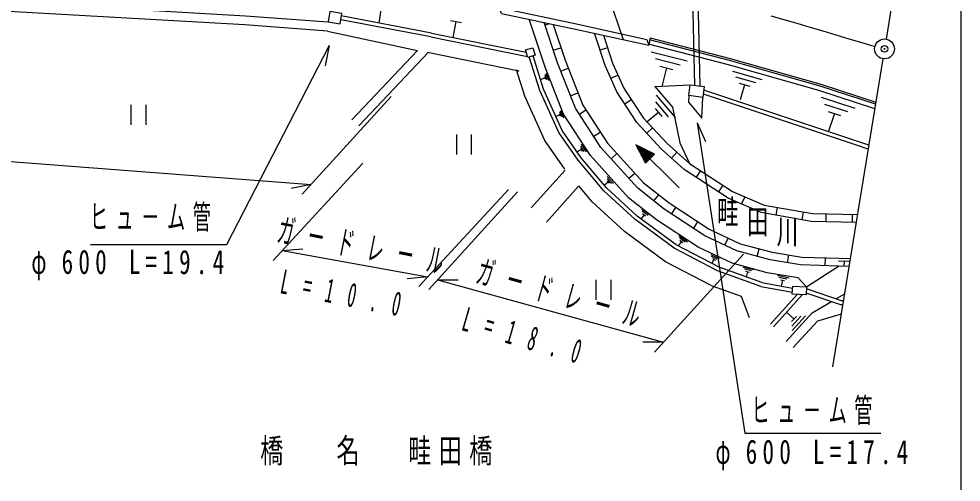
# Model space of a CAD drawing. Units: millimetres, scale not verified. Extents: x 40000 to 680000, y 20000 to 380000.
# Drawn here: x 507687 to 579000, y 241400 to 276491 of the extents above; entities that cross this region are included whole.
import ezdxf
from ezdxf.enums import TextEntityAlignment as Align

# ---------------------------------------------------------------- set-up
doc = ezdxf.new("R2010")
doc.units = ezdxf.units.MM
doc.header["$LTSCALE"] = 1000
doc.header["$PDMODE"] = 32
doc.header["$PDSIZE"] = 500
doc.layers.add('M-BGD', color=7, linetype='Continuous', lineweight=25)
doc.layers.add('M-TTL-BAND', color=7, linetype='Continuous', lineweight=25)
doc.layers.add('M-OTRS', color=6, linetype='Continuous')
doc.styles.add('ＭＳ ゴシック', font='')
doc.styles.get('ＭＳ ゴシック').set_extended_font_data('MS Gothic')

msp = doc.modelspace()

# ---------------------------------------------------------------- linework, layer by layer
at = {"layer": 'M-BGD'}
for p, q in [((578038, 303858), (573319, 274953)), ((558411, 288889), (558824, 271450)), ((548941, 288176), (553410, 274917)), ((558814, 288781), (559225, 271399)), ((538918, 275415), (532091, 276709)), ((535099, 277347), (534925, 276164)), ((538862, 275120), (532045, 276413)), ((540345, 276377), (541194, 276217)), ((540770, 276297), (540538, 275071)), ((548451, 273166), (547431, 276215)), ((547499, 276012), (547847, 276128)), ((548116, 276071), (549020, 273357)), ((531050, 275557), (537847, 274094)), ((538918, 275415), (546087, 273954)), ((552051, 272950), (551243, 275397)), ((538858, 275121), (546178, 273629)), ((551926, 275245), (552621, 273138)), ((555214, 274928), (555352, 274488)), ((555463, 275048), (555352, 274488)), ((531170, 274459), (530857, 272933)), ((537847, 274094), (532883, 268840)), ((538694, 273972), (533409, 268378)), ((548134, 274115), (548704, 274305)), ((552239, 274296), (551669, 274108)), ((555547, 273992), (558265, 273322)), ((549811, 269736), (548451, 273166)), ((549020, 273357), (550369, 269957)), ((552621, 273138), (553486, 271199)), ((557723, 272994), (555875, 273449)), ((573076, 273463), (569269, 250144)), ((548705, 272524), (549262, 272745)), ((552938, 270955), (552051, 272950)), ((556202, 272907), (557181, 272666)), ((556692, 272787), (556343, 271373)), ((561703, 272526), (563916, 271898)), ((421958, 272129), (529812, 263956)), ((547508, 272016), (547218, 271901)), ((547468, 272116), (547548, 271915)), ((547672, 271861), (547522, 272241)), ((547576, 272365), (547797, 271808)), ((553028, 272225), (552482, 271981)), ((563462, 271644), (561957, 272071)), ((553486, 271199), (554960, 268958)), ((555818, 271377), (558487, 271493)), ((562211, 271617), (563007, 271391)), ((562609, 271504), (562283, 270353)), ((529138, 263216), (535874, 270608)), ((549443, 270665), (550000, 270886)), ((554459, 268629), (552938, 270955)), ((554036, 270364), (553538, 270037)), ((555931, 270702), (557346, 269016)), ((559372, 268965), (559457, 270543)), ((568396, 270558), (570962, 269717)), ((516172, 269974), (516172, 268474)), ((517312, 268474), (517312, 269974)), ((551734, 266757), (549811, 269736)), ((550107, 269277), (550603, 269597)), ((550369, 269957), (552238, 267082)), ((555845, 269710), (556354, 269103)), ((556850, 269060), (555888, 270206)), ((570417, 269441), (568672, 270013)), ((548623, 269212), (548333, 269096)), ((548583, 269312), (548663, 269111)), ((548788, 269057), (548637, 269437)), ((548691, 269561), (548912, 269003)), ((554960, 268958), (556740, 267050)), ((556099, 269406), (555223, 268671)), ((568948, 269468), (569872, 269165)), ((569410, 269316), (568972, 267982)), ((556301, 266641), (554459, 268629)), ((555642, 268227), (555207, 267821)), ((559018, 268623), (559661, 267204)), ((540810, 267726), (540810, 266226)), ((541950, 266226), (541950, 267726)), ((551192, 267597), (551693, 267920)), ((550478, 266447), (550220, 266847)), ((550253, 267002), (550633, 266413)), ((554521, 263670), (551734, 266757)), ((552238, 267082), (554966, 264072)), ((557668, 263694), (554385, 266950)), ((556740, 267050), (558442, 265539)), ((557705, 267111), (558442, 265539)), ((550255, 266586), (549949, 266389)), ((550186, 266692), (550323, 266480)), ((552510, 265897), (552951, 266295)), ((558043, 265090), (556301, 266641)), ((557487, 266386), (557090, 265938)), ((533726, 265548), (526945, 258199)), ((558442, 265539), (561702, 263411)), ((546452, 262169), (549021, 265020)), ((553850, 264412), (554294, 264813)), ((561374, 262908), (558043, 265090)), ((559279, 264992), (558954, 264494)), ((529812, 263956), (528284, 263650)), ((552288, 264128), (552018, 263884)), ((552204, 264221), (552373, 264034)), ((552531, 264026), (552212, 264379)), ((552220, 264538), (552689, 264018)), ((554966, 264072), (556894, 262544)), ((560954, 263899), (560627, 263398)), ((537957, 256224), (544738, 263574)), ((545431, 263391), (538708, 255988)), ((550049, 263829), (547624, 261098)), ((556519, 262075), (554521, 263670)), ((555738, 262699), (556110, 263166)), ((561702, 263411), (564091, 262386)), ((556894, 262544), (559919, 260569)), ((563855, 261834), (561374, 262908)), ((562621, 263016), (562386, 262470)), ((554828, 262099), (555480, 261635)), ((555302, 261605), (554858, 261920)), ((554888, 261742), (555123, 261575)), ((559591, 260067), (556519, 262075)), ((557080, 261709), (557407, 262209)), ((567655, 261145), (563855, 261834)), ((564091, 262386), (567760, 261736)), ((565076, 262211), (564973, 261631)), ((567045, 261862), (566941, 261274)), ((567760, 261736), (571150, 261670)), ((555006, 261658), (554765, 261319)), ((558754, 260614), (559082, 261116)), ((571053, 261076), (567655, 261145)), ((568760, 261716), (568748, 261123)), ((570759, 261678), (570748, 261082)), ((559919, 260569), (562284, 259458)), ((557824, 259632), (557583, 259293)), ((557646, 260073), (558298, 259609)), ((558120, 259579), (557676, 259894)), ((557707, 259716), (557941, 259549)), ((562028, 258916), (559591, 260067)), ((561124, 259343), (561379, 259884)), ((527623, 258934), (529174, 259082)), ((527623, 258934), (538635, 256959)), ((564536, 258239), (562028, 258916)), ((562284, 259458), (564693, 258818)), ((563571, 258500), (563726, 259075)), ((555801, 251258), (562524, 258662)), ((560063, 258631), (560696, 258332)), ((560547, 258279), (560117, 258482)), ((560284, 258279), (560128, 257950)), ((560170, 258333), (560398, 258225)), ((566837, 257859), (564536, 258239)), ((564693, 258818), (566935, 258451)), ((565850, 258022), (565948, 258613)), ((566935, 258451), (569741, 258356)), ((568720, 257792), (568741, 258390)), ((569741, 258356), (570606, 258337)), ((562495, 257673), (563276, 257500)), ((563123, 257403), (562592, 257520)), ((569719, 257757), (566837, 257859)), ((570509, 257739), (569719, 257757)), ((570157, 257747), (570166, 258147)), ((538635, 256959), (537084, 256811)), ((539381, 256728), (540938, 256733)), ((539381, 256728), (556473, 251999)), ((562690, 257368), (562971, 257306)), ((562830, 257337), (562741, 256930)), ((565103, 257079), (565981, 256885)), ((565810, 256775), (565212, 256907)), ((565322, 256735), (565638, 256665)), ((551361, 256717), (551361, 255217)), ((552501, 255217), (552501, 256717)), ((563843, 256226), (566227, 255790)), ((563921, 256517), (566242, 256092)), ((565480, 256700), (565379, 256243)), ((564563, 253365), (566583, 255615)), ((564786, 253164), (566968, 255595)), ((570115, 255608), (569543, 255274)), ((570115, 255608), (570161, 255610)), ((567733, 254217), (569199, 255074)), ((567733, 254217), (565766, 252062)), ((566351, 253756), (565775, 254282)), ((566534, 253956), (566169, 253557)), ((566185, 253218), (566873, 253971)), ((567212, 253986), (566200, 252879)), ((556473, 251999), (554916, 251994))]:
    msp.add_line(p, q, dxfattribs=at)
for points in [[(505688, 277819), (524837, 276726), (531102, 276255)], [(531050, 275557), (524791, 276028), (505987, 277100), (498787, 268955)], [(544202, 276902), (544039, 277346), (549899, 276104), (555214, 274928)], [(544202, 276902), (549814, 275713), (555352, 274488)], [(564586, 276724), (565572, 276439), (566558, 276152), (567543, 275863), (568528, 275572), (569513, 275280), (570498, 274987), (571482, 274694), (572466, 274400)], [(566674, 256873), (564324, 257261), (561681, 257974), (559101, 259192), (555933, 261264), (553833, 262939), (550938, 266146), (548918, 269276), (547511, 272823), (546295, 276459)], [(572457, 269675), (568229, 271060), (561381, 273002), (555338, 274564)], [(572514, 270024), (568331, 271395), (561473, 273340), (555425, 274903)], [(555463, 275048), (561512, 273485), (568375, 271539), (572539, 270174)], [(531170, 274459), (523409, 259372), (513109, 259372)], [(549012, 265111), (547495, 267288), (545981, 270629), (545355, 272633), (545536, 272535), (538618, 273945)], [(563843, 256226), (560558, 257405), (557274, 259118), (554294, 261318), (551954, 263473), (550004, 265786), (548543, 267883), (547105, 271058), (546309, 273603)], [(563921, 256517), (560678, 257680), (557433, 259373), (554486, 261550), (552171, 263680), (550242, 265968), (548805, 268032), (547386, 271165), (546598, 273684)], [(555818, 271377), (557146, 269796), (557705, 267111)], [(572007, 266919), (571177, 267211), (559528, 271097)], [(558383, 270680), (558355, 270188), (559372, 268965)], [(571958, 266618), (571080, 266927), (559489, 270793)], [(559018, 268623), (562631, 245102), (572931, 245102)], [(560075, 256303), (556636, 258097), (553530, 260391), (551085, 262641), (550069, 263846)], [(569728, 258157), (569733, 258156), (570574, 258138)], [(566674, 256873), (567294, 256197), (569719, 257757)], [(560075, 256303), (562356, 255485), (562962, 253871)], [(570085, 255143), (569937, 255141), (567285, 256035)], [(570036, 254842), (569889, 254841), (567269, 255724)], [(569918, 254121), (568117, 253599), (566282, 251590)]]:
    msp.add_lwpolyline(points, dxfattribs=at)
for points in [[(532121, 276907), (531224, 277045), (531102, 276255), (531999, 276116)], [(546756, 273728), (546195, 273570), (546033, 274144), (546595, 274302)], [(559457, 270543), (558383, 270680), (558487, 271493), (559561, 271356)], [(554385, 266950), (555112, 265553), (555788, 266235)], [(554513, 266824), (555133, 265660), (555682, 266213)], [(554640, 266697), (555153, 265766), (555576, 266192)], [(554768, 266570), (555174, 265872), (555470, 266170)], [(554896, 266443), (555195, 265978), (555364, 266148)], [(555066, 266274), (555216, 266084), (555258, 266127)], [(567261, 255580), (566218, 255635), (566251, 256252), (567294, 256197)]]:
    msp.add_lwpolyline(points, close=True, dxfattribs=at)
for radius in [750, 30]:
    msp.add_circle((573198, 274214), radius, dxfattribs=at)
at = {"layer": 'M-OTRS'}
msp.add_point((573198, 274214), dxfattribs=at)
at = {"layer": 'M-TTL-BAND'}
msp.add_line((579000, 20000), (579000, 370000), dxfattribs=at)

# ---------------------------------------------------------------- texts
at = {"layer": 'M-BGD', "style": 'ＭＳ ゴシック'}
for s, width, p in [('ヒ', 0.55, (513057, 260033)), ('ム', 0.55, (518899, 260023)), ('管', 0.55, (520847, 260020)), ('畦', 0.65, (560537, 260395)), ('ュ', 0.55, (515005, 260030)), ('田', 0.65, (562789, 259655)), ('－', 0.55, (516952, 260026)), ('川', 0.65, (565041, 258914)), ('φ', 0.6, (508639, 256629)), ('6', 0.7, (510925, 256625)), ('0', 0.7, (512195, 256622)), ('0', 0.7, (513465, 256620)), ('L', 0.7, (516005, 256616)), ('1', 0.7, (518545, 256611)), ('9', 0.7, (519815, 256609)), ('4', 0.7, (522355, 256605)), ('=', 0.7, (517275, 256613)), ('.', 0.7, (521085, 256607)), ('ヒ', 0.55, (563126, 245392)), ('ム', 0.55, (568968, 245382)), ('管', 0.55, (570915, 245379)), ('ュ', 0.55, (565073, 245389)), ('－', 0.55, (567021, 245385)), ('L', 0.7, (567776, 242232)), ('φ', 0.6, (560410, 242245)), ('6', 0.7, (562696, 242241)), ('0', 0.7, (563966, 242239)), ('0', 0.7, (565236, 242237)), ('=', 0.7, (569046, 242230)), ('1', 0.7, (570316, 242228)), ('7', 0.7, (571586, 242226)), ('4', 0.7, (574126, 242221)), ('.', 0.7, (572856, 242224))]:
    msp.add_text(s, height=1833, dxfattribs=dict(at, width=width)).set_placement(p, align=Align.BOTTOM_LEFT)
at = {"layer": 'M-BGD', "char_height": 1833, "attachment_point": 7, "style": 'ＭＳ ゴシック'}
for s, insert, rotation in [('\\T1.84;\\W0.5;ガードレール', (527118, 259551), 348.8), ('\\T1.84;\\W0.5;ガードレール', (542148, 256460), 344.4), ('\\T2.75;\\W0.5;L=10.0', (527372, 255698), 349), ('\\T2.75;\\W0.5;L=18.0', (541090, 252904), 343.9)]:
    msp.add_mtext(s, dxfattribs=dict(at, insert=insert, rotation=rotation))
for s, insert in [('\\T1.32;\\W0.7;橋\u3000\\~名', (525954, 242661)), ('\\T1.32;\\W0.7;畦田橋\\~', (537153, 242661))]:
    msp.add_mtext(s, dxfattribs=dict(at, insert=insert))

doc.saveas('drawing.dxf')
